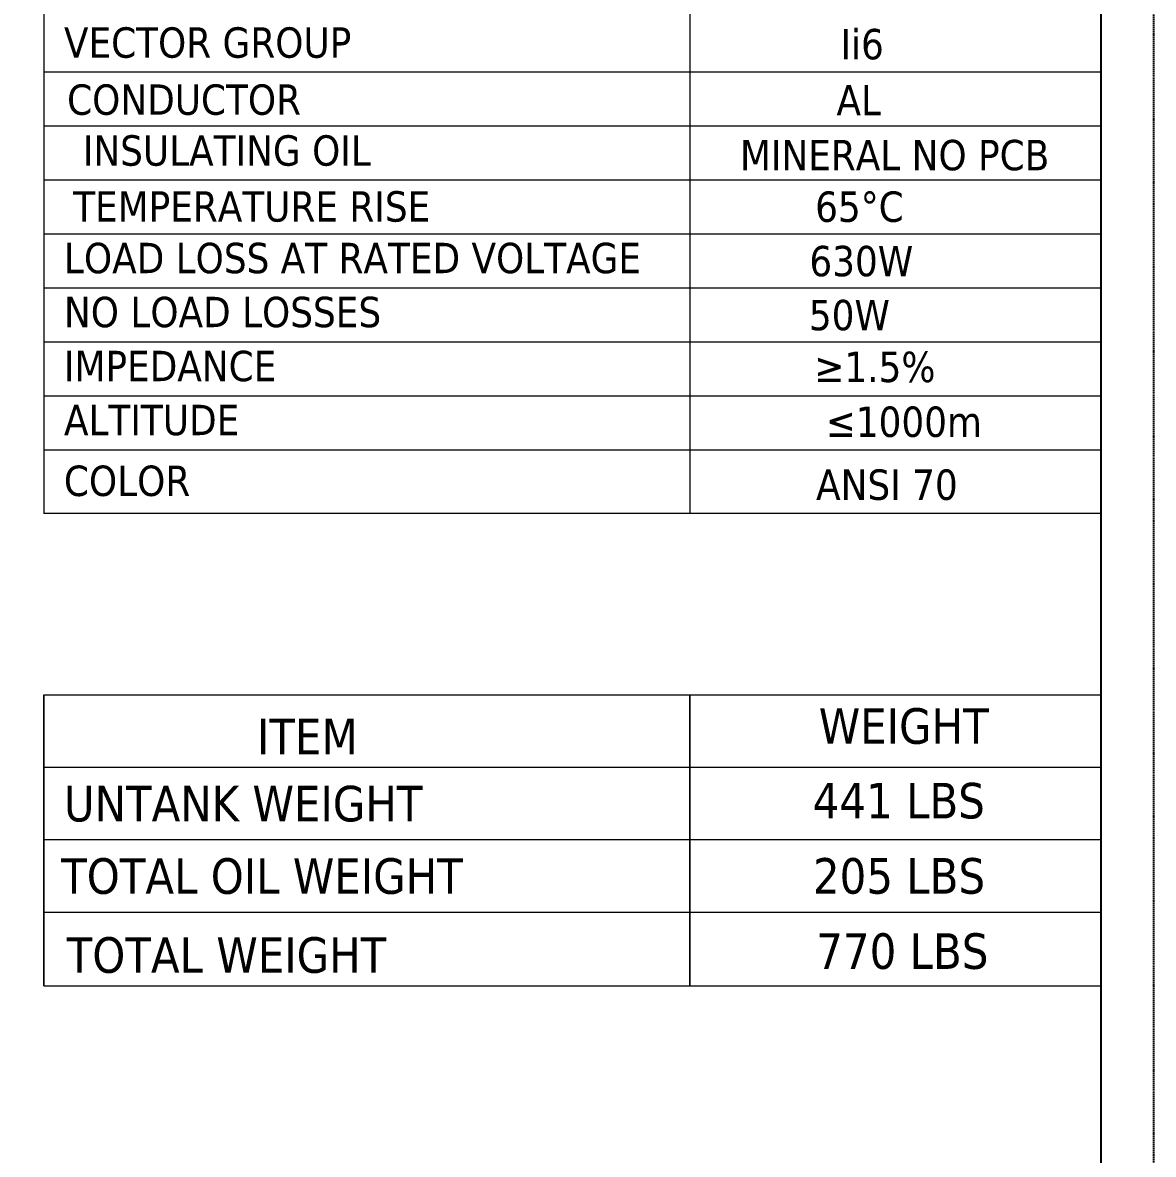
# Model space of a CAD drawing. Extents: x 4438 to 384502, y -178203 to -21188.
# Drawn here: x 379356 to 380217, y -176509 to -175646 of the extents above; entities that cross this region are included whole.
import ezdxf
from ezdxf.enums import TextEntityAlignment as Align

# ---------------------------------------------------------------- set-up
doc = ezdxf.new("R2010")
doc.units = 0
doc.header["$LTSCALE"] = 8
doc.header["$MEASUREMENT"] = 0
doc.linetypes.add('HIDDEN', pattern=[0.375, 0.25, -0.125])
doc.layers.get('0').update_dxf_attribs({"linetype": 'CONTINUOUS'})
doc.layers.add('6文字层', color=3, linetype='CONTINUOUS')
doc.layers.add('PL', color=5, linetype='CONTINUOUS')
doc.layers.add('铁心', color=3, linetype='CONTINUOUS', lineweight=0)
doc.styles.add('Tahoma$001', font='tahoma.ttf', dxfattribs={"height": 2.159784})
doc.styles.add('Tahoma_txtstyle_30.51_0_0', font='tahoma.ttf')

msp = doc.modelspace()

# ---------------------------------------------------------------- linework, layer by layer
at = {"color": 7}
msp.add_lwpolyline([(377063.749, -175331.182), (380177.094, -175331.182), (380177.094, -177841.884), (377063.749, -177841.884)], close=True, dxfattribs=at)
at = {"layer": '6文字层', "lineweight": 13}
msp.add_lwpolyline([(379371.912, -175331.182), (379371.912, -176020.154)], dxfattribs=at)
at = {"layer": 'PL', "color": 1, "linetype": 'HIDDEN', "ltscale": 0.5}
msp.add_lwpolyline([(376864.176, -175291.267), (380217.009, -175291.267), (380217.009, -177881.799), (376864.176, -177881.799)], close=True, dxfattribs=at)
at = {"layer": '铁心', "lineweight": 13}
for p, q in [((379371.912, -176158.519), (379371.912, -176232.209)), ((379371.912, -176232.209), (379371.912, -176158.519)), ((379371.912, -176158.519), (380177.094, -176158.519)), ((379863.903, -176158.519), (379863.903, -176232.209)), ((379863.903, -176232.209), (379863.903, -176158.519)), ((380177.094, -176380.14), (380177.094, -176158.519)), ((379371.912, -176213.523), (380177.094, -176213.523)), ((379371.912, -176317.316), (379371.912, -176232.209)), ((379371.912, -176232.209), (379371.912, -176317.316)), ((379863.903, -176317.316), (379863.903, -176232.209)), ((379863.903, -176232.209), (379863.903, -176317.316)), ((379371.912, -176268.756), (380177.094, -176268.756)), ((379371.912, -176380.14), (379371.912, -176317.316)), ((379371.912, -176317.316), (379371.912, -176380.14)), ((379371.912, -176323.99), (380177.094, -176323.99)), ((379863.903, -176380.14), (379863.903, -176317.316)), ((379863.903, -176317.316), (379863.903, -176380.14)), ((379371.912, -176380.14), (380177.094, -176380.14))]:
    msp.add_line(p, q, dxfattribs=at)
for points in [[(379371.425, -176020.154), (380177.094, -176020.154), (380177.094, -175331.182)], [(379863.903, -175397.93), (379863.903, -176020.154)], [(379371.912, -175683.939), (380177.094, -175683.939)], [(379371.912, -175725.075), (380177.094, -175725.075)], [(379371.912, -175766.21), (380177.094, -175766.21)], [(379371.912, -175807.346), (380177.094, -175807.346)], [(379371.912, -175807.346), (380177.094, -175807.346)], [(379371.912, -175848.482), (380177.094, -175848.482)], [(379371.912, -175889.617), (380177.094, -175889.617)], [(379371.912, -175930.753), (380177.094, -175930.753)], [(379371.912, -175971.888), (380177.094, -175971.888)], [(379371.912, -175971.888), (380177.094, -175971.888)]]:
    msp.add_lwpolyline(points, dxfattribs=at)

# ---------------------------------------------------------------- texts
for s, height, style, p in [('VECTOR GROUP', 23.14557, 'Tahoma$001', (379387.142, -175673.073)), ('Ii6', 23.1456, 'Tahoma$001', (379978.669, -175674.273)), ('CONDUCTOR', 23.1456, 'Tahoma$001', (379389.525, -175716.546)), ('AL', 23.1456, 'Tahoma$001', (379975.647, -175716.915)), ('MINERAL NO PCB', 23.14557, 'Tahoma$001', (379902.037, -175758.811)), ('LOAD LOSS AT RATED VOLTAGE', 23.14557, 'Tahoma$001', (379387.142, -175837.227)), ('630W', 23.1456, 'Tahoma$001', (379954.97, -175839.543)), ('NO LOAD LOSSES', 23.14557, 'Tahoma$001', (379387.142, -175878.363)), ('50W', 23.1456, 'Tahoma$001', (379954.578, -175880.678)), ('IMPEDANCE', 23.1456, 'Tahoma$001', (379387.142, -175919.499)), ('≥1.5%%%', 23.1456, 'Tahoma$001', (379958.761, -175920.186)), ('ALTITUDE', 23.1456, 'Tahoma$001', (379387.142, -175960.634)), ('≤1000m', 23.1456, 'Tahoma$001', (379967.444, -175961.947)), ('COLOR', 23.1456, 'Tahoma$001', (379387.108, -176006.949)), ('ANSI 70 ', 23.1456, 'Tahoma$001', (379960.086, -176009.902)), ('ITEM', 27.0824, 'Tahoma_txtstyle_30.51_0_0', (379534.162, -176203.766)), ('UNTANK WEIGHT', 27.08237, 'Tahoma_txtstyle_30.51_0_0', (379387.091, -176254.86)), ('441 LBS', 27.0824, 'Tahoma_txtstyle_30.51_0_0', (379957.518, -176252.599)), ('TOTAL OIL WEIGHT', 27.08237, 'Tahoma_txtstyle_30.51_0_0', (379384.981, -176310.01)), ('205 LBS', 27.0824, 'Tahoma_txtstyle_30.51_0_0', (379957.692, -176309.906)), ('TOTAL WEIGHT', 27.08237, 'Tahoma_txtstyle_30.51_0_0', (379389.202, -176370.172)), ('770 LBS', 27.0824, 'Tahoma_txtstyle_30.51_0_0', (379960.24, -176367.199))]:
    msp.add_text(s, height=height, dxfattribs=dict(at, style=style)).set_placement(p)
at = {"layer": '铁心', "lineweight": 13, "style": 'Tahoma$001'}
for s, p in [('INSULATING OIL', (379511.198, -175743.762)), ('TEMPERATURE RISE ', (379534.507, -175786.378))]:
    msp.add_text(s, height=23.14557, dxfattribs=at).set_placement(p, align=Align.MIDDLE)
msp.add_text('65%%DC', height=23.1456, dxfattribs=at).set_placement((379959.364, -175786.542), align=Align.MIDDLE_LEFT)
at = {"layer": '铁心', "lineweight": 13, "insert": (379962.094, -176168.623), "char_height": 27.0824, "width": 320.67755, "attachment_point": 1, "style": 'Tahoma_txtstyle_30.51_0_0'}
msp.add_mtext('WEIGHT', dxfattribs=at)

doc.saveas('drawing.dxf')
